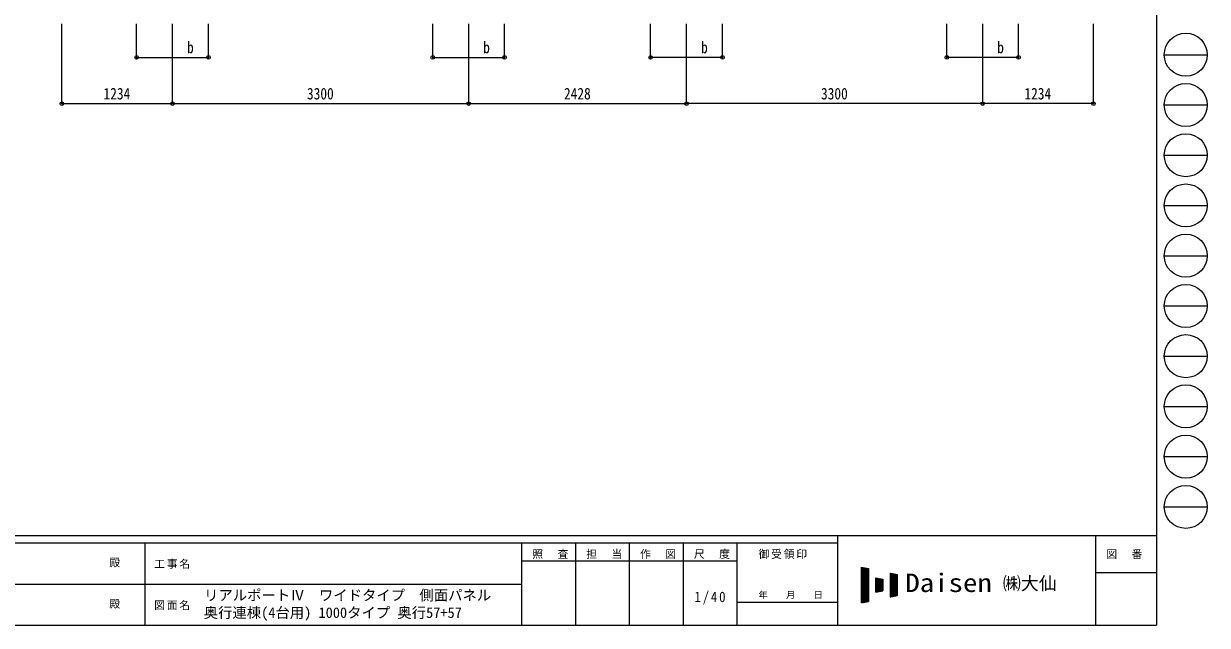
# Model space of a CAD drawing. Units: millimetres at full size, sheet at 1:40. Extents: x -11181 to 11305, y -7804 to 7716.
# Drawn here: x -1885 to 11305, y -7804 to -1097 of the extents above; entities that cross this region are included whole.
import ezdxf
from ezdxf.enums import TextEntityAlignment as Align

# ---------------------------------------------------------------- set-up
doc = ezdxf.new("R2010")
doc.units = ezdxf.units.MM
doc.header["$LTSCALE"] = 40
doc.header["$PDMODE"] = 32
doc.header["$PDSIZE"] = 40
doc.layers.add('0-A_寸法', color=6, linetype='Continuous', lineweight=9)
doc.layers.add('F-0_240', color=7, linetype='Continuous', lineweight=9)
doc.styles.add('ＭＳ ゴシック', font='')
doc.styles.get('ＭＳ ゴシック').set_extended_font_data('MS Gothic')

msp = doc.modelspace()

# ---------------------------------------------------------------- linework, layer by layer
at = {"layer": '0-A_寸法'}
for p, q in [((-1460.28, -1988.59), (-1460.28, -1099.19)), ((-626.28, -1473.6), (-626.28, -1099.19)), ((-226.28, -1988.59), (-226.28, -1099.19)), ((173.72, -1473.6), (173.72, -1099.19)), ((2673.72, -1473.6), (2673.72, -1099.19)), ((3073.72, -1988.59), (3073.72, -1099.19)), ((5501.72, -1988.59), (5501.72, -1099.19)), ((5901.72, -1473.6), (5901.72, -1099.19)), ((8401.72, -1473.6), (8401.72, -1099.19)), ((8801.72, -1988.59), (8801.72, -1099.19)), ((9201.72, -1473.6), (9201.72, -1099.19)), ((10035.72, -1988.59), (10035.72, -1099.19)), ((-626.28, -1473.6), (173.72, -1473.6)), ((9201.72, -1473.6), (8401.72, -1473.6)), ((-1460.28, -1988.59), (-226.28, -1988.59)), ((-226.28, -1988.59), (3073.72, -1988.59)), ((3073.72, -1988.59), (5501.72, -1988.59)), ((8801.72, -1988.59), (5501.72, -1988.59)), ((10035.72, -1988.59), (8801.72, -1988.59))]:
    msp.add_line(p, q, dxfattribs=at)
for points in [[(2673.72, -1473.6), (3473.72, -1473.6), (3473.72, -1099.19)], [(5901.72, -1473.6), (5101.72, -1473.6), (5101.72, -1099.19)]]:
    msp.add_lwpolyline(points, dxfattribs=at)
for p in [(-626.28, -1473.6), (173.72, -1473.6), (2673.72, -1473.6), (3473.72, -1473.6), (5101.72, -1473.6), (5901.72, -1473.6), (8401.72, -1473.6), (9201.72, -1473.6), (-1460.28, -1988.59), (-226.28, -1988.59), (3073.72, -1988.59), (5501.72, -1988.59), (8801.72, -1988.59), (10035.72, -1988.59)]:
    msp.add_point(p, dxfattribs=at)
at = {"layer": 'F-0_240', "color": 5}
for p, q in [((10739.39, 7716.46), (10739.39, -7803.54)), ((-11180.61, -6803.54), (10739.39, -6803.54)), ((7183.72, -6803.54), (7183.72, -7803.54)), ((10059.39, -6803.54), (10059.39, -7803.54)), ((-11180.61, -6883.54), (7183.72, -6883.54)), ((-536.28, -6883.54), (-536.28, -7803.54)), ((3663.72, -6883.54), (3663.72, -7803.54)), ((4263.72, -6883.54), (4263.72, -7803.54)), ((4863.72, -6883.54), (4863.72, -7803.54)), ((5463.72, -6883.54), (5463.72, -7803.54)), ((6063.72, -6883.54), (6063.72, -7803.54)), ((3663.72, -7083.54), (6063.72, -7083.54)), ((10059.39, -7213.54), (10739.39, -7213.54)), ((-4536.28, -7343.54), (3663.72, -7343.54)), ((6063.72, -7543.54), (7183.72, -7543.54)), ((-11180.61, -7803.54), (10739.39, -7803.54))]:
    msp.add_line(p, q, dxfattribs=at)
at = {"layer": 'F-0_240', "color": 4}
for p, q in [((10824.88, -1443.54), (11304.88, -1443.54)), ((10824.88, -2003.54), (11304.88, -2003.54)), ((10824.88, -2563.54), (11304.88, -2563.54)), ((10824.88, -3123.54), (11304.88, -3123.54)), ((10824.88, -3683.54), (11304.88, -3683.54)), ((10824.88, -4243.54), (11304.88, -4243.54)), ((10824.88, -4803.54), (11304.88, -4803.54)), ((10824.88, -5363.54), (11304.88, -5363.54)), ((10824.88, -5923.54), (11304.88, -5923.54)), ((10824.88, -6483.54), (11304.88, -6483.54))]:
    msp.add_line(p, q, dxfattribs=at)
at = {"layer": 'F-0_240'}
for p, q in [((7450.33, -7153.68), (7530.33, -7170.34)), ((7450.33, -7153.68), (7450.33, -7553.68)), ((7450.33, -7157.44), (7468.4, -7157.44)), ((7450.33, -7161.44), (7487.6, -7161.44)), ((7450.33, -7165.44), (7506.8, -7165.44)), ((7450.33, -7169.44), (7526, -7169.44)), ((7450.33, -7173.44), (7530.33, -7173.44)), ((7450.33, -7177.44), (7530.33, -7177.44)), ((7450.33, -7181.44), (7530.33, -7181.44)), ((7450.33, -7185.44), (7530.33, -7185.44)), ((7450.33, -7189.44), (7530.33, -7189.44)), ((7450.33, -7193.44), (7530.33, -7193.44)), ((7450.33, -7197.44), (7530.33, -7197.44)), ((7450.33, -7201.44), (7530.33, -7201.44)), ((7450.33, -7205.44), (7530.33, -7205.44)), ((7450.33, -7209.44), (7530.33, -7209.44)), ((7450.33, -7213.44), (7530.33, -7213.44)), ((7450.33, -7217.44), (7530.33, -7217.44)), ((7450.33, -7221.44), (7530.33, -7221.44)), ((7450.33, -7225.44), (7530.33, -7225.44)), ((7450.33, -7229.44), (7530.33, -7229.44)), ((7450.33, -7233.44), (7530.33, -7233.44)), ((7450.33, -7237.44), (7530.33, -7237.44)), ((7450.33, -7241.44), (7530.33, -7241.44)), ((7450.33, -7245.44), (7530.33, -7245.44)), ((7450.33, -7249.44), (7530.33, -7249.44)), ((7450.33, -7253.44), (7530.33, -7253.44)), ((7452.7, -7553.18), (7452.7, -7154.17)), ((7456.7, -7552.35), (7456.7, -7155)), ((7460.7, -7551.52), (7460.7, -7155.84)), ((7464.7, -7550.68), (7464.7, -7156.67)), ((7468.7, -7549.85), (7468.7, -7157.5)), ((7472.7, -7549.02), (7472.7, -7158.34)), ((7476.7, -7548.18), (7476.7, -7159.17)), ((7480.7, -7547.35), (7480.7, -7160)), ((7484.7, -7546.52), (7484.7, -7160.84)), ((7488.7, -7545.68), (7488.7, -7161.67)), ((7492.7, -7544.85), (7492.7, -7162.5)), ((7496.7, -7544.02), (7496.7, -7163.34)), ((7500.7, -7543.18), (7500.7, -7164.17)), ((7504.7, -7542.35), (7504.7, -7165)), ((7508.7, -7541.52), (7508.7, -7165.84)), ((7512.7, -7540.68), (7512.7, -7166.67)), ((7516.7, -7539.85), (7516.7, -7167.5)), ((7520.7, -7539.02), (7520.7, -7168.34)), ((7524.7, -7538.18), (7524.7, -7169.17)), ((7528.7, -7537.35), (7528.7, -7170)), ((7530.33, -7170.34), (7530.33, -7537.01)), ((7770.33, -7220.34), (7850.33, -7237.01)), ((7770.33, -7220.34), (7770.33, -7487.01)), ((7770.33, -7221.44), (7775.6, -7221.44)), ((7770.33, -7225.44), (7794.8, -7225.44)), ((7770.33, -7229.44), (7814, -7229.44)), ((7770.33, -7233.44), (7833.2, -7233.44)), ((7770.33, -7237.44), (7850.33, -7237.44)), ((7770.33, -7241.44), (7850.33, -7241.44)), ((7770.33, -7245.44), (7850.33, -7245.44)), ((7770.33, -7249.44), (7850.33, -7249.44)), ((7770.33, -7253.44), (7850.33, -7253.44)), ((7772.7, -7486.52), (7772.7, -7220.84)), ((7776.7, -7485.68), (7776.7, -7221.67)), ((7780.7, -7484.85), (7780.7, -7222.5)), ((7784.7, -7484.02), (7784.7, -7223.34)), ((7788.7, -7483.18), (7788.7, -7224.17)), ((7792.7, -7482.35), (7792.7, -7225)), ((7796.7, -7481.52), (7796.7, -7225.84)), ((7800.7, -7480.68), (7800.7, -7226.67)), ((7804.7, -7479.85), (7804.7, -7227.5)), ((7808.7, -7479.02), (7808.7, -7228.34)), ((7812.7, -7478.18), (7812.7, -7229.17)), ((7816.7, -7477.35), (7816.7, -7230)), ((7820.7, -7476.52), (7820.7, -7230.84)), ((7824.7, -7475.68), (7824.7, -7231.67)), ((7828.7, -7474.85), (7828.7, -7232.5)), ((7832.7, -7474.02), (7832.7, -7233.34)), ((7836.7, -7473.18), (7836.7, -7234.17)), ((7840.7, -7472.35), (7840.7, -7235)), ((7844.7, -7471.52), (7844.7, -7235.84)), ((7848.7, -7470.68), (7848.7, -7236.67)), ((7850.33, -7237.01), (7850.33, -7470.34)), ((7450.33, -7257.44), (7530.33, -7257.44)), ((7450.33, -7261.44), (7530.33, -7261.44)), ((7450.33, -7265.44), (7530.33, -7265.44)), ((7450.33, -7269.44), (7530.33, -7269.44)), ((7450.33, -7273.44), (7530.33, -7273.44)), ((7450.33, -7277.44), (7530.33, -7277.44)), ((7450.33, -7281.44), (7530.33, -7281.44)), ((7450.33, -7285.44), (7530.33, -7285.44)), ((7450.33, -7289.44), (7530.33, -7289.44)), ((7450.33, -7293.44), (7530.33, -7293.44)), ((7450.33, -7297.44), (7530.33, -7297.44)), ((7450.33, -7301.44), (7530.33, -7301.44)), ((7450.33, -7305.44), (7530.33, -7305.44)), ((7450.33, -7309.44), (7530.33, -7309.44)), ((7450.33, -7313.44), (7530.33, -7313.44)), ((7450.33, -7317.44), (7530.33, -7317.44)), ((7450.33, -7321.44), (7530.33, -7321.44)), ((7450.33, -7325.44), (7530.33, -7325.44)), ((7450.33, -7329.44), (7530.33, -7329.44)), ((7450.33, -7333.44), (7530.33, -7333.44)), ((7450.33, -7337.44), (7530.33, -7337.44)), ((7450.33, -7341.44), (7530.33, -7341.44)), ((7450.33, -7345.44), (7530.33, -7345.44)), ((7450.33, -7349.44), (7530.33, -7349.44)), ((7450.33, -7353.44), (7530.33, -7353.44)), ((7450.33, -7357.44), (7530.33, -7357.44)), ((7450.33, -7361.44), (7530.33, -7361.44)), ((7450.33, -7365.44), (7530.33, -7365.44)), ((7450.33, -7369.44), (7530.33, -7369.44)), ((7450.33, -7373.44), (7530.33, -7373.44)), ((7450.33, -7377.44), (7530.33, -7377.44)), ((7450.33, -7381.44), (7530.33, -7381.44)), ((7450.33, -7385.44), (7530.33, -7385.44)), ((7610.33, -7273.68), (7690.33, -7290.34)), ((7610.33, -7273.68), (7610.33, -7433.68)), ((7610.33, -7277.44), (7628.4, -7277.44)), ((7610.33, -7281.44), (7647.6, -7281.44)), ((7610.33, -7285.44), (7666.8, -7285.44)), ((7610.33, -7289.44), (7686, -7289.44)), ((7610.33, -7293.44), (7690.33, -7293.44)), ((7610.33, -7297.44), (7690.33, -7297.44)), ((7610.33, -7301.44), (7690.33, -7301.44)), ((7610.33, -7305.44), (7690.33, -7305.44)), ((7610.33, -7309.44), (7690.33, -7309.44)), ((7610.33, -7313.44), (7690.33, -7313.44)), ((7610.33, -7317.44), (7690.33, -7317.44)), ((7610.33, -7321.44), (7690.33, -7321.44)), ((7610.33, -7325.44), (7690.33, -7325.44)), ((7610.33, -7329.44), (7690.33, -7329.44)), ((7610.33, -7333.44), (7690.33, -7333.44)), ((7610.33, -7337.44), (7690.33, -7337.44)), ((7610.33, -7341.44), (7690.33, -7341.44)), ((7610.33, -7345.44), (7690.33, -7345.44)), ((7610.33, -7349.44), (7690.33, -7349.44)), ((7610.33, -7353.44), (7690.33, -7353.44)), ((7610.33, -7357.44), (7690.33, -7357.44)), ((7610.33, -7361.44), (7690.33, -7361.44)), ((7610.33, -7365.44), (7690.33, -7365.44)), ((7610.33, -7369.44), (7690.33, -7369.44)), ((7610.33, -7373.44), (7690.33, -7373.44)), ((7610.33, -7377.44), (7690.33, -7377.44)), ((7610.33, -7381.44), (7690.33, -7381.44)), ((7610.33, -7385.44), (7690.33, -7385.44)), ((7612.7, -7433.18), (7612.7, -7274.17)), ((7616.7, -7432.35), (7616.7, -7275)), ((7620.7, -7431.52), (7620.7, -7275.84)), ((7624.7, -7430.68), (7624.7, -7276.67)), ((7628.7, -7429.85), (7628.7, -7277.5)), ((7632.7, -7429.02), (7632.7, -7278.34)), ((7636.7, -7428.18), (7636.7, -7279.17)), ((7640.7, -7427.35), (7640.7, -7280)), ((7644.7, -7426.52), (7644.7, -7280.84)), ((7648.7, -7425.68), (7648.7, -7281.67)), ((7652.7, -7424.85), (7652.7, -7282.5)), ((7656.7, -7424.02), (7656.7, -7283.34)), ((7660.7, -7423.18), (7660.7, -7284.17)), ((7664.7, -7422.35), (7664.7, -7285)), ((7668.7, -7421.52), (7668.7, -7285.84)), ((7672.7, -7420.68), (7672.7, -7286.67)), ((7676.7, -7419.85), (7676.7, -7287.5)), ((7680.7, -7419.02), (7680.7, -7288.34)), ((7684.7, -7418.18), (7684.7, -7289.17)), ((7688.7, -7417.35), (7688.7, -7290)), ((7690.33, -7290.34), (7690.33, -7417.01)), ((7770.33, -7257.44), (7850.33, -7257.44)), ((7770.33, -7261.44), (7850.33, -7261.44)), ((7770.33, -7265.44), (7850.33, -7265.44)), ((7770.33, -7269.44), (7850.33, -7269.44)), ((7770.33, -7273.44), (7850.33, -7273.44)), ((7770.33, -7277.44), (7850.33, -7277.44)), ((7770.33, -7281.44), (7850.33, -7281.44)), ((7770.33, -7285.44), (7850.33, -7285.44)), ((7770.33, -7289.44), (7850.33, -7289.44)), ((7770.33, -7293.44), (7850.33, -7293.44)), ((7770.33, -7297.44), (7850.33, -7297.44)), ((7770.33, -7301.44), (7850.33, -7301.44)), ((7770.33, -7305.44), (7850.33, -7305.44)), ((7770.33, -7309.44), (7850.33, -7309.44)), ((7770.33, -7313.44), (7850.33, -7313.44)), ((7770.33, -7317.44), (7850.33, -7317.44)), ((7770.33, -7321.44), (7850.33, -7321.44)), ((7770.33, -7325.44), (7850.33, -7325.44)), ((7770.33, -7329.44), (7850.33, -7329.44)), ((7770.33, -7333.44), (7850.33, -7333.44)), ((7770.33, -7337.44), (7850.33, -7337.44)), ((7770.33, -7341.44), (7850.33, -7341.44)), ((7770.33, -7345.44), (7850.33, -7345.44)), ((7770.33, -7349.44), (7850.33, -7349.44)), ((7770.33, -7353.44), (7850.33, -7353.44)), ((7770.33, -7357.44), (7850.33, -7357.44)), ((7770.33, -7361.44), (7850.33, -7361.44)), ((7770.33, -7365.44), (7850.33, -7365.44)), ((7770.33, -7369.44), (7850.33, -7369.44)), ((7770.33, -7373.44), (7850.33, -7373.44)), ((7770.33, -7377.44), (7850.33, -7377.44)), ((7770.33, -7381.44), (7850.33, -7381.44)), ((7770.33, -7385.44), (7850.33, -7385.44)), ((7450.33, -7389.44), (7530.33, -7389.44)), ((7450.33, -7393.44), (7530.33, -7393.44)), ((7450.33, -7397.44), (7530.33, -7397.44)), ((7450.33, -7401.44), (7530.33, -7401.44)), ((7450.33, -7405.44), (7530.33, -7405.44)), ((7450.33, -7409.44), (7530.33, -7409.44)), ((7450.33, -7413.44), (7530.33, -7413.44)), ((7450.33, -7417.44), (7530.33, -7417.44)), ((7450.33, -7421.44), (7530.33, -7421.44)), ((7450.33, -7425.44), (7530.33, -7425.44)), ((7450.33, -7429.44), (7530.33, -7429.44)), ((7450.33, -7433.44), (7530.33, -7433.44)), ((7450.33, -7437.44), (7530.33, -7437.44)), ((7450.33, -7441.44), (7530.33, -7441.44)), ((7450.33, -7445.44), (7530.33, -7445.44)), ((7450.33, -7449.44), (7530.33, -7449.44)), ((7450.33, -7453.44), (7530.33, -7453.44)), ((7450.33, -7457.44), (7530.33, -7457.44)), ((7450.33, -7461.44), (7530.33, -7461.44)), ((7450.33, -7465.44), (7530.33, -7465.44)), ((7450.33, -7469.44), (7530.33, -7469.44)), ((7450.33, -7473.44), (7530.33, -7473.44)), ((7450.33, -7477.44), (7530.33, -7477.44)), ((7450.33, -7481.44), (7530.33, -7481.44)), ((7450.33, -7485.44), (7530.33, -7485.44)), ((7450.33, -7489.44), (7530.33, -7489.44)), ((7450.33, -7493.44), (7530.33, -7493.44)), ((7450.33, -7497.44), (7530.33, -7497.44)), ((7450.33, -7501.44), (7530.33, -7501.44)), ((7450.33, -7505.44), (7530.33, -7505.44)), ((7450.33, -7509.44), (7530.33, -7509.44)), ((7450.33, -7513.44), (7530.33, -7513.44)), ((7450.33, -7517.44), (7530.33, -7517.44)), ((7610.33, -7389.44), (7690.33, -7389.44)), ((7610.33, -7393.44), (7690.33, -7393.44)), ((7610.33, -7397.44), (7690.33, -7397.44)), ((7610.33, -7401.44), (7690.33, -7401.44)), ((7610.33, -7405.44), (7690.33, -7405.44)), ((7610.33, -7409.44), (7690.33, -7409.44)), ((7610.33, -7413.44), (7690.33, -7413.44)), ((7610.33, -7433.68), (7690.33, -7417.01)), ((7610.33, -7417.44), (7688.27, -7417.44)), ((7610.33, -7421.44), (7669.07, -7421.44)), ((7610.33, -7425.44), (7649.87, -7425.44)), ((7610.33, -7429.44), (7630.67, -7429.44)), ((7610.33, -7433.44), (7611.47, -7433.44)), ((7770.33, -7389.44), (7850.33, -7389.44)), ((7770.33, -7393.44), (7850.33, -7393.44)), ((7770.33, -7397.44), (7850.33, -7397.44)), ((7770.33, -7401.44), (7850.33, -7401.44)), ((7770.33, -7405.44), (7850.33, -7405.44)), ((7770.33, -7409.44), (7850.33, -7409.44)), ((7770.33, -7413.44), (7850.33, -7413.44)), ((7770.33, -7417.44), (7850.33, -7417.44)), ((7770.33, -7421.44), (7850.33, -7421.44)), ((7770.33, -7425.44), (7850.33, -7425.44)), ((7770.33, -7429.44), (7850.33, -7429.44)), ((7770.33, -7433.44), (7850.33, -7433.44)), ((7770.33, -7437.44), (7850.33, -7437.44)), ((7770.33, -7441.44), (7850.33, -7441.44)), ((7770.33, -7445.44), (7850.33, -7445.44)), ((7770.33, -7449.44), (7850.33, -7449.44)), ((7770.33, -7453.44), (7850.33, -7453.44)), ((7770.33, -7457.44), (7850.33, -7457.44)), ((7770.33, -7461.44), (7850.33, -7461.44)), ((7770.33, -7465.44), (7850.33, -7465.44)), ((7770.33, -7469.44), (7850.33, -7469.44)), ((7850.33, -7470.34), (7770.33, -7487.01)), ((7770.33, -7473.44), (7835.47, -7473.44)), ((7770.33, -7477.44), (7816.27, -7477.44)), ((7770.33, -7481.44), (7797.07, -7481.44)), ((7770.33, -7485.44), (7777.87, -7485.44)), ((7450.33, -7521.44), (7530.33, -7521.44)), ((7450.33, -7525.44), (7530.33, -7525.44)), ((7450.33, -7529.44), (7530.33, -7529.44)), ((7450.33, -7533.44), (7530.33, -7533.44)), ((7530.33, -7537.01), (7450.33, -7553.68)), ((7450.33, -7537.44), (7528.27, -7537.44)), ((7450.33, -7541.44), (7509.07, -7541.44)), ((7450.33, -7545.44), (7489.87, -7545.44)), ((7450.33, -7549.44), (7470.67, -7549.44)), ((7450.33, -7553.44), (7451.47, -7553.44))]:
    msp.add_line(p, q, dxfattribs=at)
at = {"layer": 'F-0_240', "color": 4}
for centre in [(11064.88, -1443.54), (11064.88, -2003.54), (11064.88, -2563.54), (11064.88, -3123.54), (11064.88, -3683.54), (11064.88, -4243.54), (11064.88, -4803.54), (11064.88, -5363.54), (11064.88, -5923.54), (11064.88, -6483.54)]:
    msp.add_circle(centre, 240, dxfattribs=at)

# ---------------------------------------------------------------- texts
at = {"layer": '0-A_寸法', "color": 7, "style": 'ＭＳ ゴシック', "width": 0.85}
for s, p in [('b', (-64.28, -1465.6)), ('b', (3235.72, -1465.6)), ('b', (5663.72, -1465.6)), ('b', (8963.72, -1465.6)), ('1234', (-995.28, -1980.59)), ('3300', (1271.72, -1980.59)), ('2428', (4135.72, -1980.59)), ('3300', (6999.72, -1980.59)), ('1234', (9266.72, -1980.59))]:
    msp.add_text(s, height=129, dxfattribs=at).set_placement(p, align=Align.BOTTOM_LEFT)
at = {"layer": 'F-0_240', "style": 'ＭＳ ゴシック'}
for s, height, p in [('殿', 87.98, (-930.57, -7173.54)), ('㈱大仙\u3000', 146.6, (9026.68, -7453.68)), ('殿', 87.98, (-930.57, -7633.54)), ('リアルポートⅣ\u3000ワイドタイプ\u3000側面パネル', 117.3, (124.97, -7561.39)), ('年\u3000\u3000月\u3000\u3000日', 73.31, (6303.72, -7523.54)), ('奥行連棟(4台用) 1000タイプ 奥行57+57', 117.3, (120.88, -7756.06))]:
    msp.add_text(s, height=height, dxfattribs=at).set_placement(p, align=Align.BOTTOM_LEFT)
at = {"layer": 'F-0_240', "style": 'ＭＳ ゴシック', "width": 1.15}
msp.add_text('Daisen', height=205.3, dxfattribs=at).set_placement((7939.48, -7493.68), align=Align.BOTTOM_LEFT)
at = {"layer": 'F-0_240', "attachment_point": 7, "style": 'ＭＳ ゴシック'}
for s, insert, char_height in [('\\T1.17;照\u3000査', (3783.72, -7063.54), 87.98), ('\\T1.17;担\u3000当', (4383.72, -7063.54), 87.98), ('\\T1.17;作\u3000図', (4983.72, -7063.54), 87.98), ('\\T1.17;尺\u3000度', (5583.72, -7063.54), 87.98), ('\\T1.17;御受領印', (6303.72, -7063.54), 87.98), ('\\T1.17;図\u3000番', (10179.39, -7063.54), 87.98), ('\\T1.17;工事名', (-430.81, -7173.54), 87.98), ('\\T1.28;\\W0.9;1/40', (5588.72, -7573.54), 117.3), ('\\T1.17;図面名', (-430.81, -7633.54), 87.98)]:
    msp.add_mtext(s, dxfattribs=dict(at, insert=insert, char_height=char_height))

doc.saveas('drawing.dxf')
